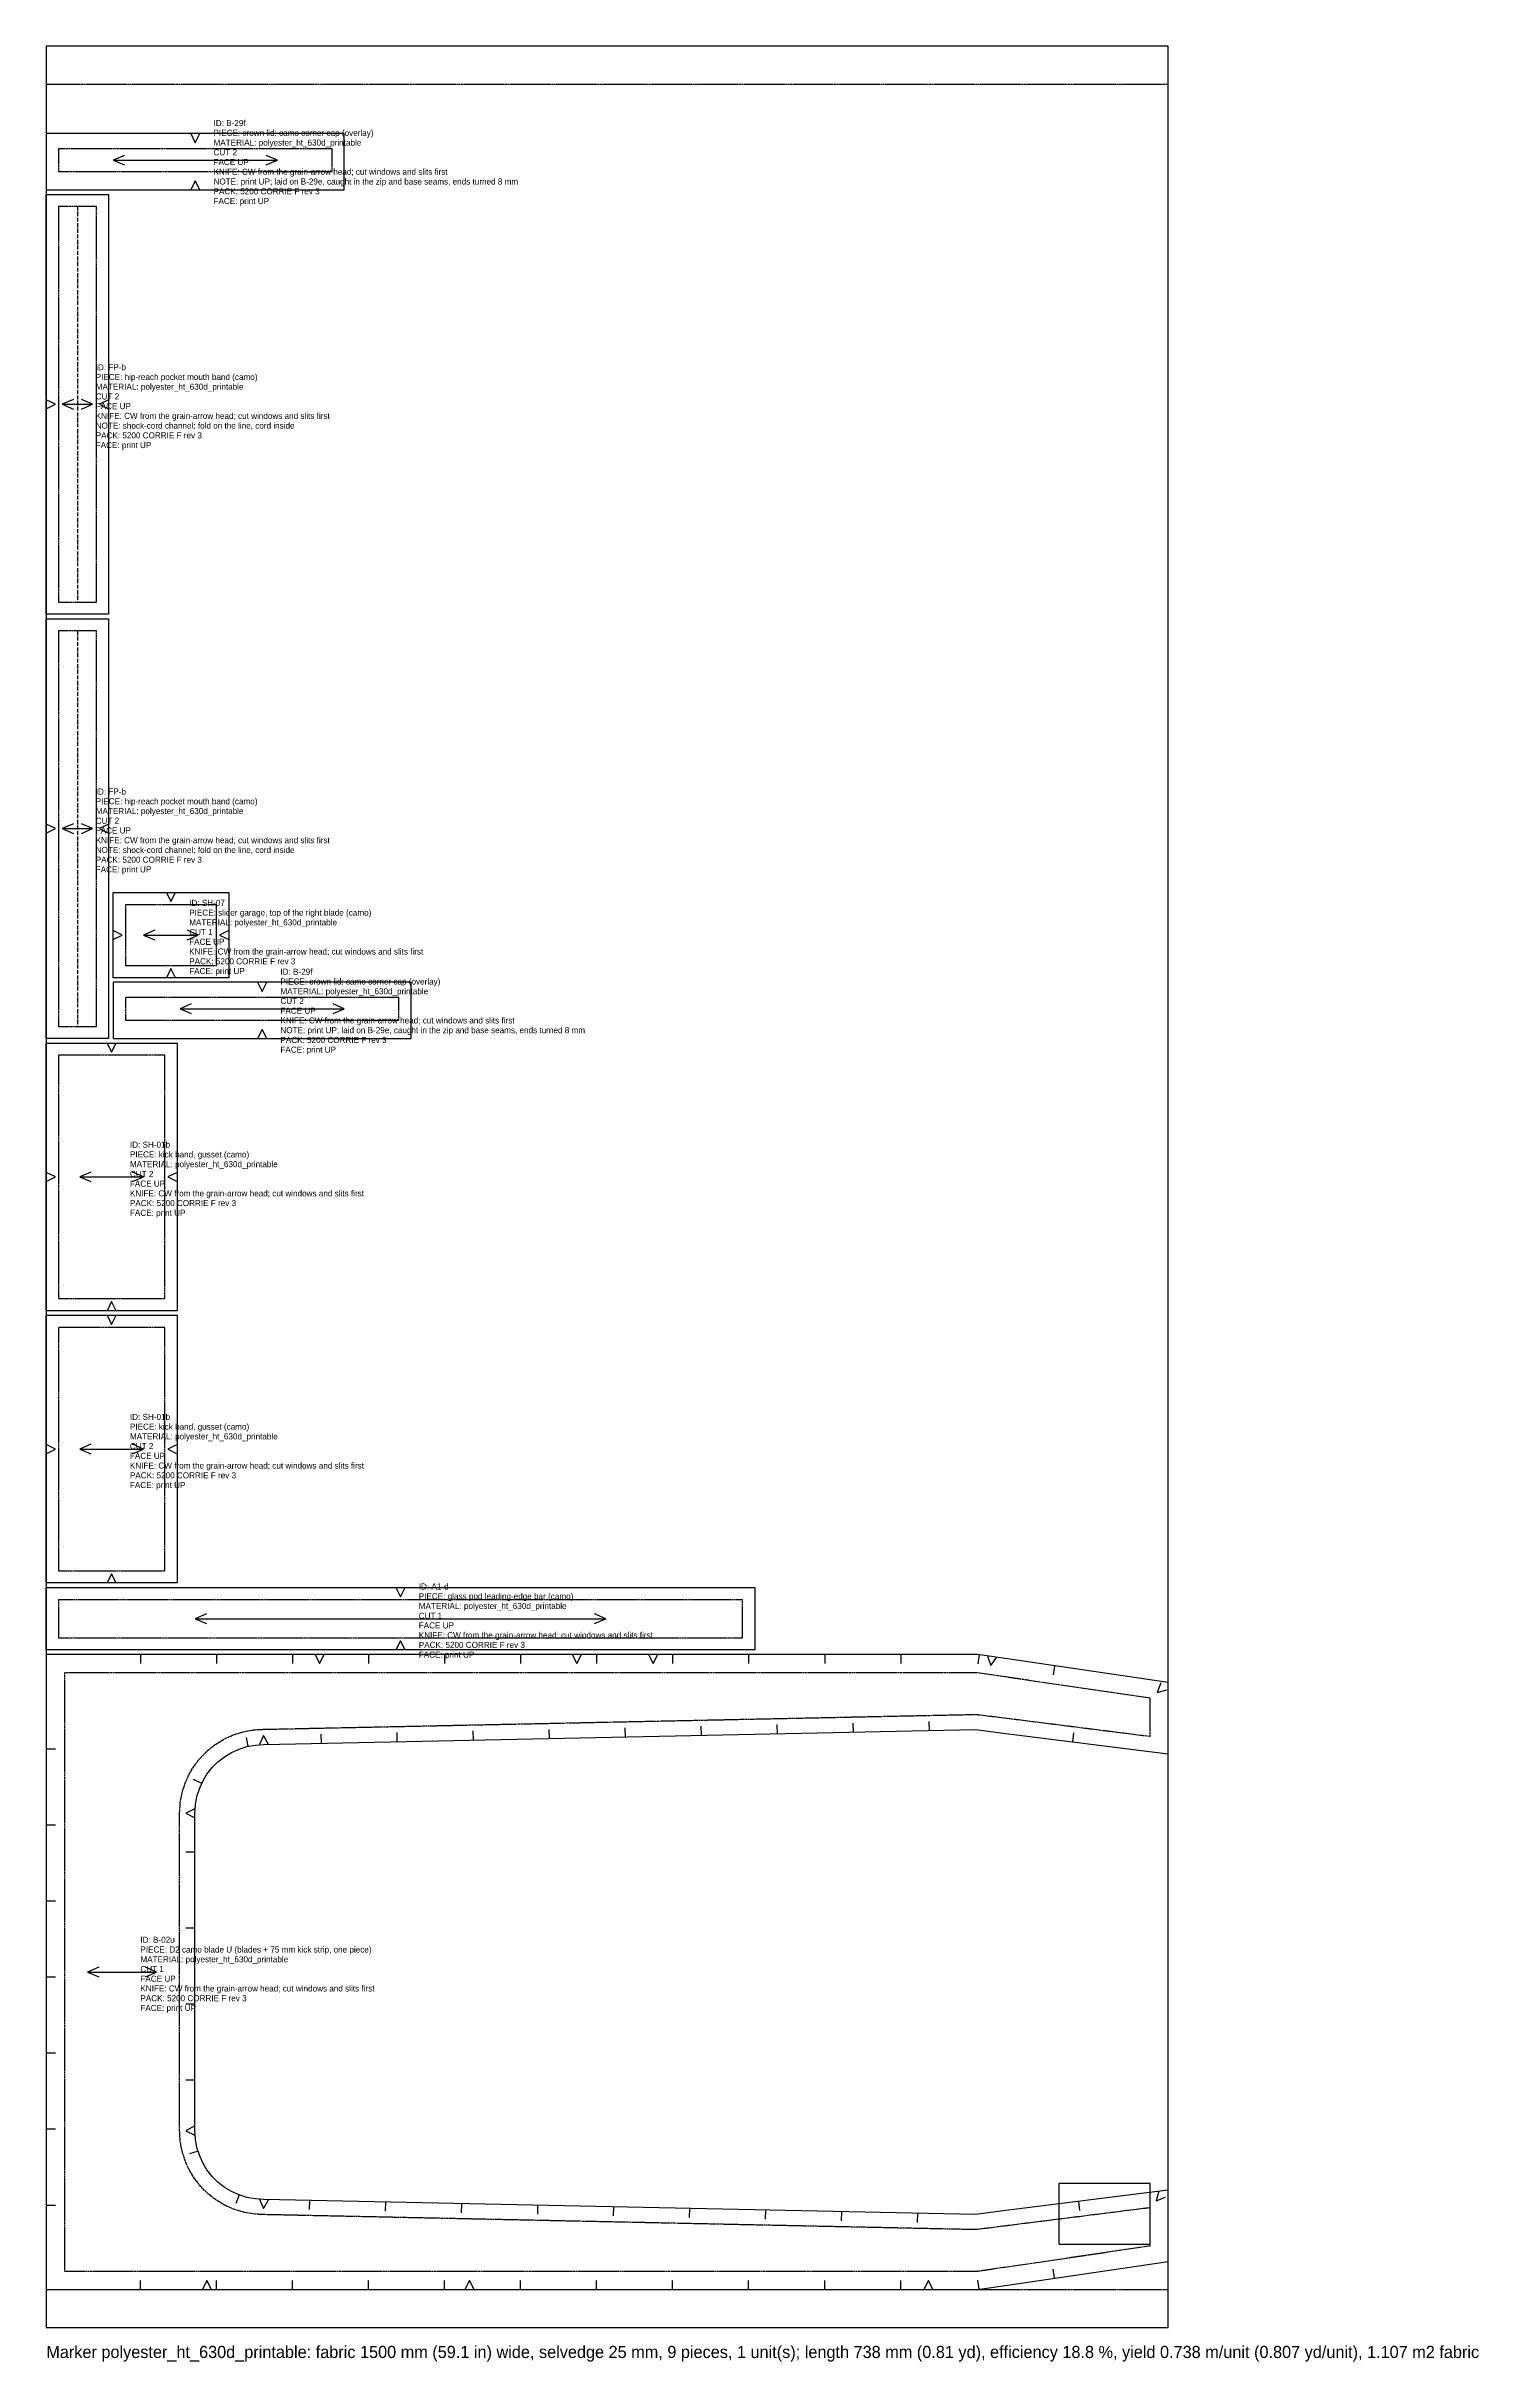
# Model space of a CAD drawing. Header units: millimetres. Extents: x 0 to 942, y -22 to 1500.
import ezdxf

# ---------------------------------------------------------------- set-up
doc = ezdxf.new("R2010")
doc.units = ezdxf.units.MM
doc.linetypes.add('DASHDOT', pattern=[3.556, 2.54, -0.508, 0, -0.508])
doc.linetypes.add('DASHED', pattern=[1.524, 1.27, -0.254])
for name, color, linetype in [('CUT', 7, 'Continuous'), ('GRAIN', 5, 'Continuous'), ('INTERNAL', 6, 'Continuous'), ('NOTCH', 1, 'Continuous'), ('SEW', 3, 'Continuous'), ('TEXT', 2, 'Continuous')]:
    doc.layers.add(name, color=color, linetype=linetype)

msp = doc.modelspace()

# ---------------------------------------------------------------- linework, layer by layer
at = {"layer": 'CUT'}
for points in [[(0, 1442.6), (0, 1405.6), (196, 1405.6), (196, 1442.6)], [(0, 1402.6), (41, 1402.6), (41, 1126.6), (0, 1126.6)], [(0, 1123.6), (41, 1123.6), (41, 847.6), (0, 847.6)], [(44, 943.6), (120, 943.6), (120, 887.6), (44, 887.6)], [(44, 884.6), (44, 847.6), (240, 847.6), (240, 884.6)], [(0, 844.6), (86, 844.6), (86, 668.6), (0, 668.6)], [(0, 665.6), (86, 665.6), (86, 489.6), (0, 489.6)], [(0, 486.6), (466, 486.6), (466, 445.6), (0, 445.6)], [(87.4, 442.6), (0, 442.6), (0, 25), (87.4, 25), (612.5, 25), (632.3, 27.9), (738, 43.5), (738, 90.4), (629.3, 76.7), (611.1, 74.4), (143.1, 84.2), (137.3, 84.6), (132, 85.6), (126.8, 87.2), (121.8, 89.4), (117.2, 92.2), (112.9, 95.6), (109.1, 99.4), (105.7, 103.7), (102.9, 108.3), (100.7, 113.3), (99.1, 118.5), (98.1, 123.8), (97.7, 129.6), (97.7, 338.1), (98.1, 343.8), (99.1, 349.2), (100.7, 354.3), (102.9, 359.3), (105.7, 363.9), (109.1, 368.2), (112.9, 372.1), (117.2, 375.4), (121.8, 378.2), (126.8, 380.4), (132, 382.1), (137.3, 383), (143.1, 383.4), (611.1, 393.2), (629.3, 390.9), (738, 377.2), (738, 424.2), (632.3, 439.7), (612.5, 442.6)]]:
    msp.add_lwpolyline(points, close=True, dxfattribs=at)
at = {"layer": 'GRAIN'}
for points in [[(51.4, 1428.3), (44, 1425.1), (51.4, 1422)], [(44, 1425.1), (152, 1425.1)], [(144.6, 1422), (152, 1425.1), (144.6, 1428.3)], [(17.9, 1267.8), (10.5, 1264.6), (17.9, 1261.5)], [(10.5, 1264.6), (30.5, 1264.6)], [(23.1, 1261.5), (30.5, 1264.6), (23.1, 1267.8)], [(17.9, 988.8), (10.5, 985.6), (17.9, 982.5)], [(10.5, 985.6), (30.5, 985.6)], [(23.1, 982.5), (30.5, 985.6), (23.1, 988.8)], [(71.4, 918.8), (64, 915.6), (71.4, 912.5)], [(64, 915.6), (100, 915.6)], [(92.6, 912.5), (100, 915.6), (92.6, 918.8)], [(95.4, 870.3), (88, 867.1), (95.4, 864)], [(188.6, 864), (196, 867.1), (188.6, 870.3)], [(88, 867.1), (196, 867.1)], [(29.4, 759.8), (22, 756.6), (29.4, 753.5)], [(22, 756.6), (64, 756.6)], [(56.6, 753.5), (64, 756.6), (56.6, 759.8)], [(29.4, 580.8), (22, 577.6), (29.4, 574.5)], [(56.6, 574.5), (64, 577.6), (56.6, 580.8)], [(22, 577.6), (64, 577.6)], [(105.4, 469.3), (98, 466.1), (105.4, 463)], [(98, 466.1), (368, 466.1)], [(360.6, 463), (368, 466.1), (360.6, 469.3)], [(34.5, 236.9), (27.1, 233.8), (34.5, 230.7)], [(27.1, 233.8), (72.6, 233.8)], [(65.2, 230.7), (72.6, 233.8), (65.2, 236.9)]]:
    msp.add_lwpolyline(points, dxfattribs=at)
at = {"layer": 'INTERNAL', "linetype": 'DASHDOT'}
for points in [[(20.5, 1394.6), (20.5, 1134.6)], [(20.5, 1115.6), (20.5, 855.6)]]:
    msp.add_lwpolyline(points, dxfattribs=at)
at = {"layer": 'INTERNAL', "linetype": 'CONTINUOUS'}
msp.add_lwpolyline([(666, 94.8), (666, 54.8), (726, 54.8), (726, 94.8)], close=True, dxfattribs=at)
at = {"layer": 'NOTCH'}
for points in [[(95, 1442.6), (98, 1436.6), (101, 1442.6)], [(101, 1405.6), (98, 1411.6), (95, 1405.6)], [(0, 1261.6), (6, 1264.6), (0, 1267.6)], [(41, 1267.6), (35, 1264.6), (41, 1261.6)], [(0, 982.6), (6, 985.6), (0, 988.6)], [(41, 988.6), (35, 985.6), (41, 982.6)], [(79, 943.6), (82, 937.6), (85, 943.6)], [(44, 912.6), (50, 915.6), (44, 918.6)], [(120, 918.6), (114, 915.6), (120, 912.6)], [(85, 887.6), (82, 893.6), (79, 887.6)], [(139, 884.6), (142, 878.6), (145, 884.6)], [(145, 847.6), (142, 853.6), (139, 847.6)], [(40, 844.6), (43, 838.6), (46, 844.6)], [(0, 753.6), (6, 756.6), (0, 759.6)], [(86, 759.6), (80, 756.6), (86, 753.6)], [(46, 668.6), (43, 674.6), (40, 668.6)], [(40, 665.6), (43, 659.6), (46, 665.6)], [(0, 574.6), (6, 577.6), (0, 580.6)], [(86, 580.6), (80, 577.6), (86, 574.6)], [(46, 489.6), (43, 495.6), (40, 489.6)], [(230, 486.6), (233, 480.6), (236, 486.6)], [(62, 442.6), (62, 436.6)], [(112, 442.6), (112, 436.6)], [(162, 442.6), (162, 436.6)], [(176.8, 442.6), (179.8, 436.6), (182.8, 442.6)], [(212, 442.6), (212, 436.6)], [(236, 445.6), (233, 451.6), (230, 445.6)], [(262, 442.6), (262, 436.6)], [(312, 442.6), (312, 436.6)], [(346, 442.6), (349, 436.6), (352, 442.6)], [(362, 442.6), (362, 436.6)], [(396.2, 442.6), (399.2, 436.6), (402.2, 442.6)], [(412, 442.6), (412, 436.6)], [(462, 442.6), (462, 436.6)], [(512, 442.6), (512, 436.6)], [(562, 442.6), (562, 436.6)], [(613.6, 442.5), (612.8, 436.5)], [(619.2, 441.6), (621.3, 435.3), (625.2, 440.8)], [(663.2, 435.2), (662.3, 429.2)], [(733.2, 423.9), (730.6, 417.7), (737.1, 419.4)], [(480.9, 390.5), (480.8, 396.5)], [(530.9, 391.5), (530.8, 397.5)], [(580.9, 392.6), (580.7, 398.6)], [(0, 380.6), (6, 380.6)], [(132.7, 382.2), (131.6, 388.1)], [(146.1, 383.5), (142.9, 389.4), (140.2, 383.3)], [(181, 384.2), (180.8, 390.2)], [(230.9, 385.2), (230.8, 391.2)], [(280.9, 386.3), (280.8, 392.3)], [(330.9, 387.3), (330.8, 393.3)], [(380.9, 388.4), (380.8, 394.4)], [(430.9, 389.4), (430.8, 395.4)], [(675.2, 385.1), (675.9, 391.1)], [(102.3, 357.8), (96.8, 360.3)], [(97.8, 341.1), (91.7, 338.3), (97.6, 335.1)], [(0, 330.6), (6, 330.6)], [(97.7, 312.7), (91.7, 312.7)], [(0, 280.6), (6, 280.6)], [(97.7, 262.7), (91.7, 262.7)], [(0, 230.6), (6, 230.6)], [(97.7, 212.7), (91.7, 212.7)], [(0, 180.6), (6, 180.6)], [(97.7, 162.7), (91.7, 162.7)], [(0, 130.6), (6, 130.6)], [(97.6, 132.6), (91.7, 129.4), (97.8, 126.6)], [(99.8, 116), (94.1, 114.2)], [(0, 80.6), (6, 80.6)], [(126.8, 87.2), (124.7, 81.6)], [(140.2, 84.4), (142.9, 78.3), (146.1, 84.1)], [(173.1, 83.6), (173, 77.6)], [(223.1, 82.6), (223, 76.6)], [(273.1, 81.5), (273, 75.5)], [(323.1, 80.5), (323, 74.5)], [(373.1, 79.4), (372.9, 73.4)], [(423.1, 78.4), (422.9, 72.4)], [(473, 77.3), (472.9, 71.3)], [(523, 76.3), (522.9, 70.3)], [(678.9, 83), (679.6, 77)], [(731.7, 89.8), (730, 83.3), (736.2, 85.8)], [(573, 75.2), (572.9, 69.2)], [(62, 25), (62, 31)], [(108.7, 25), (105.7, 31), (102.7, 25)], [(112, 25), (112, 31)], [(162, 25), (162, 31)], [(212, 25), (212, 31)], [(262, 25), (262, 31)], [(281.4, 25), (278.4, 31), (275.4, 25)], [(312, 25), (312, 31)], [(362, 25), (362, 31)], [(412, 25), (412, 31)], [(462, 25), (462, 31)], [(512, 25), (512, 31)], [(562, 25), (562, 31)], [(583.2, 25), (580.2, 31), (577.2, 25)], [(613.6, 25.2), (612.8, 31.1)], [(663.2, 32.5), (662.3, 38.4)]]:
    msp.add_lwpolyline(points, dxfattribs=at)
at = {"layer": 'SEW', "linetype": 'DASHED'}
for points in [[(8, 1417.6), (188, 1417.6), (188, 1432.6), (8, 1432.6)], [(8, 1394.6), (8, 1134.6), (33, 1134.6), (33, 1394.6)], [(8, 1115.6), (8, 855.6), (33, 855.6), (33, 1115.6)], [(52, 935.6), (52, 895.6), (112, 895.6), (112, 935.6)], [(52, 859.6), (232, 859.6), (232, 874.6), (52, 874.6)], [(8, 836.6), (8, 676.6), (78, 676.6), (78, 836.6)], [(8, 657.6), (8, 497.6), (78, 497.6), (78, 657.6)], [(8, 478.6), (8, 453.6), (458, 453.6), (458, 478.6)], [(12, 430.6), (12, 37), (87.4, 37), (611.6, 37), (630.5, 39.8), (726, 53.8), (726, 78.8), (630.5, 66.8), (611.6, 64.4), (142.7, 74.3), (136.1, 74.7), (129.6, 75.9), (123.2, 77.8), (117.2, 80.6), (111.5, 84), (106.3, 88.1), (101.6, 92.8), (97.5, 98), (94, 103.7), (91.3, 109.8), (89.3, 116.1), (88.1, 122.6), (87.7, 129.3), (87.7, 338.4), (88.1, 345), (89.3, 351.5), (91.3, 357.9), (94, 363.9), (97.5, 369.6), (101.6, 374.9), (106.3, 379.6), (111.5, 383.7), (117.2, 387.1), (123.2, 389.8), (129.6, 391.8), (136.1, 393), (142.7, 393.4), (611.6, 403.2), (630.5, 400.9), (726, 388.8), (726, 413.8), (630.5, 427.9), (611.6, 430.6), (87.4, 430.6)]]:
    msp.add_lwpolyline(points, close=True, dxfattribs=at)
at = {"layer": 'TEXT', "linetype": 'DASHED'}
for p, q in [((0, 1475), (738, 1475)), ((0, 25), (738, 25))]:
    msp.add_line(p, q, dxfattribs=at)
at = {"layer": 'TEXT'}
msp.add_lwpolyline([(0, 0), (738, 0), (738, 1500), (0, 1500)], close=True, dxfattribs=at)

# ---------------------------------------------------------------- texts
for s, height, p in [('ID: B-29f', 4, (110, 1447.5)), ('CUT 2', 4, (110, 1428.3)), ('PIECE: crown lid: camo corner cap (overlay)', 4, (110, 1441.1)), ('MATERIAL: polyester_ht_630d_printable', 4, (110, 1434.7)), ('FACE UP', 4, (110, 1421.9)), ('KNIFE: CW from the grain-arrow head; cut windows and slits first', 4, (110, 1415.5)), ('NOTE: print UP; laid on B-29e, caught in the zip and base seams, ends turned 8 mm', 4, (110, 1409.1)), ('PACK: 5200 CORRIE F rev 3', 4, (110, 1402.7)), ('FACE: print UP', 4, (110, 1396.3)), ('PIECE: hip-reach pocket mouth band (camo)', 4, (32.5, 1280.6)), ('ID: FP-b', 4, (32.5, 1287)), ('CUT 2', 4, (32.5, 1267.8)), ('MATERIAL: polyester_ht_630d_printable', 4, (32.5, 1274.2)), ('FACE UP', 4, (32.5, 1261.4)), ('KNIFE: CW from the grain-arrow head; cut windows and slits first', 4, (32.5, 1255)), ('NOTE: shock-cord channel; fold on the line, cord inside', 4, (32.5, 1248.6)), ('PACK: 5200 CORRIE F rev 3', 4, (32.5, 1242.2)), ('FACE: print UP', 4, (32.5, 1235.8)), ('PIECE: hip-reach pocket mouth band (camo)', 4, (32.5, 1001.6)), ('ID: FP-b', 4, (32.5, 1008)), ('CUT 2', 4, (32.5, 988.8)), ('MATERIAL: polyester_ht_630d_printable', 4, (32.5, 995.2)), ('FACE UP', 4, (32.5, 982.4)), ('KNIFE: CW from the grain-arrow head; cut windows and slits first', 4, (32.5, 976)), ('NOTE: shock-cord channel; fold on the line, cord inside', 4, (32.5, 969.6)), ('PACK: 5200 CORRIE F rev 3', 4, (32.5, 963.2)), ('FACE: print UP', 4, (32.5, 956.8)), ('PIECE: slider garage, top of the right blade (camo)', 4, (94, 928.4)), ('ID: SH-07', 4, (94, 934.8)), ('CUT 1', 4, (94, 915.6)), ('MATERIAL: polyester_ht_630d_printable', 4, (94, 922)), ('FACE UP', 4, (94, 909.2)), ('KNIFE: CW from the grain-arrow head; cut windows and slits first', 4, (94, 902.8)), ('PACK: 5200 CORRIE F rev 3', 4, (94, 896.4)), ('FACE: print UP', 4, (94, 890)), ('PIECE: crown lid: camo corner cap (overlay)', 4, (154, 883.1)), ('ID: B-29f', 4, (154, 889.5)), ('CUT 2', 4, (154, 870.3)), ('MATERIAL: polyester_ht_630d_printable', 4, (154, 876.7)), ('FACE UP', 4, (154, 863.9)), ('KNIFE: CW from the grain-arrow head; cut windows and slits first', 4, (154, 857.5)), ('NOTE: print UP; laid on B-29e, caught in the zip and base seams, ends turned 8 mm', 4, (154, 851.1)), ('PACK: 5200 CORRIE F rev 3', 4, (154, 844.7)), ('FACE: print UP', 4, (154, 838.3)), ('ID: SH-01b', 4, (55, 775.8)), ('PIECE: kick band, gusset (camo)', 4, (55, 769.4)), ('MATERIAL: polyester_ht_630d_printable', 4, (55, 763)), ('CUT 2', 4, (55, 756.6)), ('FACE UP', 4, (55, 750.2)), ('KNIFE: CW from the grain-arrow head; cut windows and slits first', 4, (55, 743.8)), ('PACK: 5200 CORRIE F rev 3', 4, (55, 737.4)), ('FACE: print UP', 4, (55, 731)), ('PIECE: kick band, gusset (camo)', 4, (55, 590.4)), ('ID: SH-01b', 4, (55, 596.8)), ('CUT 2', 4, (55, 577.6)), ('MATERIAL: polyester_ht_630d_printable', 4, (55, 584)), ('FACE UP', 4, (55, 571.2)), ('KNIFE: CW from the grain-arrow head; cut windows and slits first', 4, (55, 564.8)), ('PACK: 5200 CORRIE F rev 3', 4, (55, 558.4)), ('FACE: print UP', 4, (55, 552)), ('ID: A1-d', 4, (245, 485.3)), ('PIECE: glass pod leading-edge bar (camo)', 4, (245, 478.9)), ('MATERIAL: polyester_ht_630d_printable', 4, (245, 472.5)), ('CUT 1', 4, (245, 466.1)), ('FACE UP', 4, (245, 459.7)), ('KNIFE: CW from the grain-arrow head; cut windows and slits first', 4, (245, 453.3)), ('PACK: 5200 CORRIE F rev 3', 4, (245, 446.9)), ('FACE: print UP', 4, (245, 440.5)), ('PIECE: D2 camo blade U (blades + 75 mm kick strip, one piece)', 4, (61.9, 246.6)), ('MATERIAL: polyester_ht_630d_printable', 4, (61.9, 240.2)), ('ID: B-02u', 4, (61.9, 253)), ('CUT 1', 4, (61.9, 233.8)), ('FACE UP', 4, (61.9, 227.4)), ('KNIFE: CW from the grain-arrow head; cut windows and slits first', 4, (61.9, 221)), ('PACK: 5200 CORRIE F rev 3', 4, (61.9, 214.6)), ('FACE: print UP', 4, (61.9, 208.2)), ('Marker polyester_ht_630d_printable: fabric 1500 mm (59.1 in) wide, selvedge 25 mm, 9 pieces, 1 unit(s); length 738 mm (0.81 yd), efficiency 18.8 %, yield 0.738 m/unit (0.807 yd/unit), 1.107 m2 fabric', 8, (0, -20))]:
    msp.add_text(s, height=height, dxfattribs=at).set_placement(p)

doc.saveas('drawing.dxf')
